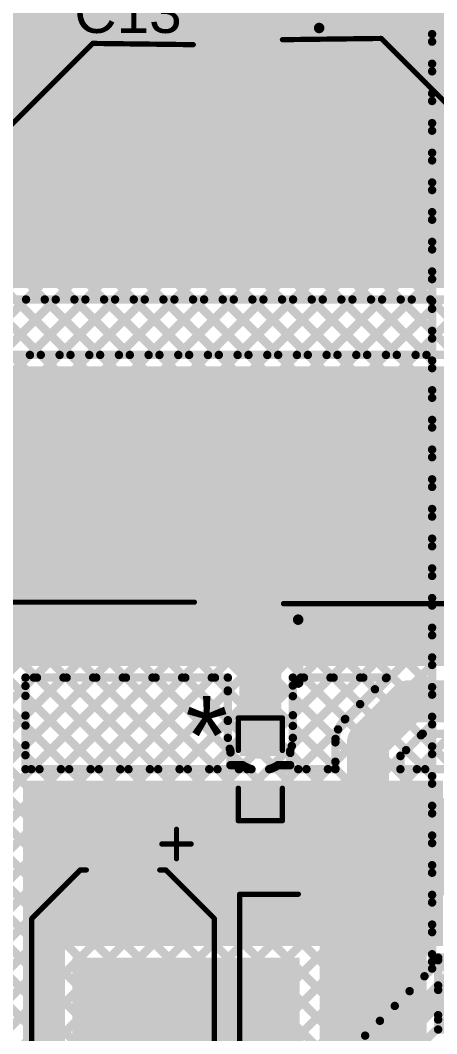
# Model space of a CAD drawing. Header units: millimetres. Extents: x 0 to 214, y 0 to 214.
# Drawn here: x 1.999 to 2.396, y 0.693 to 1.659 of the extents above; entities that cross this region are included whole.
import ezdxf

# ---------------------------------------------------------------- set-up
doc = ezdxf.new("R2010")
doc.units = ezdxf.units.MM
doc.header["$MEASUREMENT"] = 0
for name, color, linetype in [('BottomLayer', 5, 'Continuous'), ('TopLayer', 1, 'Continuous'), ('TopOverlay', 2, 'Continuous'), ('TopPaste', 8, 'Continuous'), ('TopSolder', 216, 'Continuous')]:
    doc.layers.add(name, color=color, linetype=linetype)
doc.styles.add('Arial', font='', dxfattribs={"height": 0.2})
doc.styles.get('Arial').set_extended_font_data('Arial')

# ---------------------------------------------------------------- blocks, each defined once
blk = doc.blocks.new('SOT_223_121')
at = {"layer": 'TopLayer'}
for points in [[(-0.06398, 0.1565), (0.06398, 0.1565), (0.06398, 0.07185), (-0.06398, 0.07185)], [(-0.10925, -0.07185), (-0.07185, -0.07185), (-0.07185, -0.1565), (-0.10925, -0.1565)], [(-0.0187, -0.07185), (0.0187, -0.07185), (0.0187, -0.1565), (-0.0187, -0.1565)], [(0.07185, -0.07185), (0.10925, -0.07185), (0.10925, -0.1565), (0.07185, -0.1565)]]:
    blk.add_hatch(color=1, dxfattribs=at).paths.add_polyline_path(points)
at = {"layer": 'TopPaste'}
for points in [[(-0.06398, 0.1565), (0.06398, 0.1565), (0.06398, 0.07185), (-0.06398, 0.07185)], [(-0.10925, -0.07185), (-0.07185, -0.07185), (-0.07185, -0.1565), (-0.10925, -0.1565)], [(-0.0187, -0.07185), (0.0187, -0.07185), (0.0187, -0.1565), (-0.0187, -0.1565)], [(0.07185, -0.07185), (0.10925, -0.07185), (0.10925, -0.1565), (0.07185, -0.1565)]]:
    blk.add_hatch(color=8, dxfattribs=at).paths.add_polyline_path(points)
at = {"layer": 'TopSolder'}
for points in [[(-0.06798, 0.1605), (0.06798, 0.1605), (0.06798, 0.06785), (-0.06798, 0.06785)], [(-0.11325, -0.06785), (-0.06785, -0.06785), (-0.06785, -0.1605), (-0.11325, -0.1605)], [(-0.0227, -0.06785), (0.0227, -0.06785), (0.0227, -0.1605), (-0.0227, -0.1605)], [(0.06785, -0.06785), (0.11325, -0.06785), (0.11325, -0.1605), (0.06785, -0.1605)]]:
    blk.add_hatch(color=216, dxfattribs=at).paths.add_polyline_path(points)
at = {"layer": 'TopOverlay', "const_width": 0.005}
for points in [[(-0.129, -0.075), (-0.129, 0.069)], [(-0.129, 0.069), (-0.073, 0.069)], [(0.073, 0.069), (0.13, 0.069)], [(0.13, -0.075), (0.13, 0.069)], [(-0.129, -0.075), (-0.119, -0.075)], [(-0.066, -0.075), (-0.029, -0.075)], [(0.024, -0.076), (0.062, -0.076)], [(0.115, -0.075), (0.13, -0.075)]]:
    blk.add_lwpolyline(points, dxfattribs=at)
at = {"layer": 'TopOverlay'}
for points, const_width in [([(-0.13025, 0.069, 1), (-0.12775, 0.069, 1)], 0.0025), ([(-0.13025, 0.069, 1), (-0.12775, 0.069, 1)], 0.0025), ([(-0.07425, 0.069, 1), (-0.07175, 0.069, 1)], 0.0025), ([(0.07175, 0.069, 1), (0.07425, 0.069, 1)], 0.0025), ([(0.12875, 0.069, 1), (0.13125, 0.069, 1)], 0.0025), ([(0.12875, 0.069, 1), (0.13125, 0.069, 1)], 0.0025), ([(-0.13025, -0.075, 1), (-0.12775, -0.075, 1)], 0.0025), ([(-0.13025, -0.075, 1), (-0.12775, -0.075, 1)], 0.0025), ([(-0.12025, -0.075, 1), (-0.11775, -0.075, 1)], 0.0025), ([(-0.06725, -0.075, 1), (-0.06475, -0.075, 1)], 0.0025), ([(-0.03025, -0.075, 1), (-0.02775, -0.075, 1)], 0.0025), ([(0.02275, -0.076, 1), (0.02525, -0.076, 1)], 0.0025), ([(0.06075, -0.076, 1), (0.06325, -0.076, 1)], 0.0025), ([(0.11375, -0.075, 1), (0.11625, -0.075, 1)], 0.0025), ([(0.12875, -0.075, 1), (0.13125, -0.075, 1)], 0.0025), ([(0.12875, -0.075, 1), (0.13125, -0.075, 1)], 0.0025), ([(-0.1221, -0.111, 1), (-0.1419, -0.111, 1)], 0.01575), ([(-0.14584, -0.111, 1), (-0.13796, -0.111, 1)], 0.00787), ([(-0.12604, -0.111, 1), (-0.11816, -0.111, 1)], 0.00787)]:
    blk.add_lwpolyline(points, format="xyb", close=True, dxfattribs=dict(at, const_width=const_width))
blk = doc.blocks.new('C__0603_131')
at = {"layer": 'TopLayer'}
for points in [[(-0.015, 0.0175), (-0.015, -0.0175), (-0.045, -0.0175), (-0.045, 0.0175)], [(0.045, 0.0175), (0.045, -0.0175), (0.015, -0.0175), (0.015, 0.0175)]]:
    blk.add_hatch(color=1, dxfattribs=at).paths.add_polyline_path(points)
at = {"layer": 'TopPaste'}
for points in [[(-0.015, 0.0175), (-0.015, -0.0175), (-0.045, -0.0175), (-0.045, 0.0175)], [(0.045, 0.0175), (0.045, -0.0175), (0.015, -0.0175), (0.015, 0.0175)]]:
    blk.add_hatch(color=8, dxfattribs=at).paths.add_polyline_path(points)
at = {"layer": 'TopSolder'}
for points in [[(-0.01264, 0.01986), (-0.01264, -0.01986), (-0.04736, -0.01986), (-0.04736, 0.01986)], [(0.04736, 0.01986), (0.04736, -0.01986), (0.01264, -0.01986), (0.01264, 0.01986)]]:
    blk.add_hatch(color=216, dxfattribs=at).paths.add_polyline_path(points)
at = {"layer": 'TopOverlay', "const_width": 0.005}
for points in [[(-0.049, 0.021), (-0.018, 0.021)], [(-0.049, 0.021), (-0.049, -0.021)], [(0.018, 0.021), (0.049, 0.021)], [(0.049, 0.021), (0.049, -0.021)], [(-0.049, -0.021), (-0.018, -0.021)], [(0.018, -0.021), (0.049, -0.021)]]:
    blk.add_lwpolyline(points, dxfattribs=at)
at = {"layer": 'TopOverlay', "const_width": 0.0025}
for points in [[(-0.05025, 0.021, 1), (-0.04775, 0.021, 1)], [(-0.05025, 0.021, 1), (-0.04775, 0.021, 1)], [(-0.01925, 0.021, 1), (-0.01675, 0.021, 1)], [(0.01675, 0.021, 1), (0.01925, 0.021, 1)], [(0.04775, 0.021, 1), (0.05025, 0.021, 1)], [(0.04775, 0.021, 1), (0.05025, 0.021, 1)], [(-0.05025, -0.021, 1), (-0.04775, -0.021, 1)], [(-0.05025, -0.021, 1), (-0.04775, -0.021, 1)], [(-0.01925, -0.021, 1), (-0.01675, -0.021, 1)], [(0.01675, -0.021, 1), (0.01925, -0.021, 1)], [(0.04775, -0.021, 1), (0.05025, -0.021, 1)], [(0.04775, -0.021, 1), (0.05025, -0.021, 1)]]:
    blk.add_lwpolyline(points, format="xyb", close=True, dxfattribs=at)
blk = doc.blocks.new('RVT1E100M0405__132')
at = {"layer": 'TopLayer'}
for points in [[(-0.12205, 0.0315), (-0.01969, 0.0315), (-0.01969, -0.0315), (-0.12205, -0.0315)], [(0.01969, 0.0315), (0.12205, 0.0315), (0.12205, -0.0315), (0.01969, -0.0315)]]:
    blk.add_hatch(color=1, dxfattribs=at).paths.add_polyline_path(points)
at = {"layer": 'TopPaste'}
for points in [[(-0.12205, 0.0315), (-0.01969, 0.0315), (-0.01969, -0.0315), (-0.12205, -0.0315)], [(0.01969, 0.0315), (0.12205, 0.0315), (0.12205, -0.0315), (0.01969, -0.0315)]]:
    blk.add_hatch(color=8, dxfattribs=at).paths.add_polyline_path(points)
at = {"layer": 'TopSolder'}
for points in [[(-0.12605, 0.0355), (-0.01569, 0.0355), (-0.01569, -0.0355), (-0.12605, -0.0355)], [(0.01569, 0.0355), (0.12605, 0.0355), (0.12605, -0.0355), (0.01569, -0.0355)]]:
    blk.add_hatch(color=216, dxfattribs=at).paths.add_polyline_path(points)
at = {"layer": 'TopOverlay', "const_width": 0.005}
for points in [[(-0.08325, 0.04075), (-0.037, 0.087)], [(0.085, 0.087), (-0.037, 0.087)], [(0.085, 0.039), (0.085, 0.087)], [(-0.108, 0.037), (-0.108, 0.065)], [(-0.094, 0.051), (-0.122, 0.051)], [(-0.08325, 0.035), (-0.08325, 0.04075)], [(-0.08325, -0.04075), (-0.08325, -0.035)], [(-0.037, -0.087), (-0.08325, -0.04075)], [(0.085, -0.087), (0.085, -0.039)], [(0.085, -0.087), (-0.037, -0.087)]]:
    blk.add_lwpolyline(points, dxfattribs=at)
at = {"layer": 'TopOverlay', "const_width": 0.0025}
for points in [[(-0.03825, 0.087, 1), (-0.03575, 0.087, 1)], [(-0.03825, 0.087, 1), (-0.03575, 0.087, 1)], [(0.08375, 0.087, 1), (0.08625, 0.087, 1)], [(0.08375, 0.087, 1), (0.08625, 0.087, 1)], [(-0.10925, 0.065, 1), (-0.10675, 0.065, 1)], [(-0.12325, 0.051, 1), (-0.12075, 0.051, 1)], [(-0.09525, 0.051, 1), (-0.09275, 0.051, 1)], [(-0.10925, 0.037, 1), (-0.10675, 0.037, 1)], [(-0.0845, 0.04075, 1), (-0.082, 0.04075, 1)], [(-0.0845, 0.04075, 1), (-0.082, 0.04075, 1)], [(0.08375, 0.039, 1), (0.08625, 0.039, 1)], [(-0.0845, 0.035, 1), (-0.082, 0.035, 1)], [(-0.0845, -0.035, 1), (-0.082, -0.035, 1)], [(-0.0845, -0.04075, 1), (-0.082, -0.04075, 1)], [(-0.0845, -0.04075, 1), (-0.082, -0.04075, 1)], [(0.08375, -0.039, 1), (0.08625, -0.039, 1)], [(-0.03825, -0.087, 1), (-0.03575, -0.087, 1)], [(-0.03825, -0.087, 1), (-0.03575, -0.087, 1)], [(0.08375, -0.087, 1), (0.08625, -0.087, 1)], [(0.08375, -0.087, 1), (0.08625, -0.087, 1)]]:
    blk.add_lwpolyline(points, format="xyb", close=True, dxfattribs=at)
blk = doc.blocks.new('VT1H471MI135000CE0_296')
at = {"layer": 'TopLayer'}
for points in [[(-0.32461, 0.03445), (-0.08051, 0.03445), (-0.08051, -0.03445), (-0.32461, -0.03445)], [(0.08051, 0.03445), (0.32461, 0.03445), (0.32461, -0.03445), (0.08051, -0.03445)]]:
    blk.add_hatch(color=1, dxfattribs=at).paths.add_polyline_path(points)
at = {"layer": 'TopPaste'}
for points in [[(-0.32461, 0.03445), (-0.08051, 0.03445), (-0.08051, -0.03445), (-0.32461, -0.03445)], [(0.08051, 0.03445), (0.32461, 0.03445), (0.32461, -0.03445), (0.08051, -0.03445)]]:
    blk.add_hatch(color=8, dxfattribs=at).paths.add_polyline_path(points)
at = {"layer": 'TopSolder'}
for points in [[(-0.32861, 0.03845), (-0.07651, 0.03845), (-0.07651, -0.03845), (-0.32861, -0.03845)], [(0.07651, 0.03845), (0.32861, 0.03845), (0.32861, -0.03845), (0.07651, -0.03845)]]:
    blk.add_hatch(color=216, dxfattribs=at).paths.add_polyline_path(points)
at = {"layer": 'TopOverlay'}
for points, const_width in [([(-0.26961, 0.13617), (-0.13578, 0.27)], 0.005), ([(0.269, 0.27), (-0.13578, 0.27)], 0.005), ([(0.269, 0.043), (0.269, 0.27)], 0.005), ([(-0.26842, 0.042), (-0.26961, 0.13617)], 0.005), ([(-0.30956, 0.048), (-0.30956, 0.108)], 0.01), ([(-0.27956, 0.077), (-0.33956, 0.077)], 0.01), ([(0.34422, 0.057), (0.28422, 0.057)], 0.01), ([(-0.26488, -0.1389), (-0.26367, -0.04299)], 0.005), ([(0.26758, -0.268), (0.26758, -0.042)], 0.005), ([(-0.13578, -0.268), (-0.26488, -0.1389)], 0.005), ([(0.26758, -0.268), (-0.13578, -0.268)], 0.005)]:
    blk.add_lwpolyline(points, dxfattribs=dict(at, const_width=const_width))
for points, const_width in [([(-0.13703, 0.27, 1), (-0.13453, 0.27, 1)], 0.0025), ([(-0.13703, 0.27, 1), (-0.13453, 0.27, 1)], 0.0025), ([(0.26775, 0.27, 1), (0.27025, 0.27, 1)], 0.0025), ([(0.26775, 0.27, 1), (0.27025, 0.27, 1)], 0.0025), ([(-0.27086, 0.13617, 1), (-0.26836, 0.13617, 1)], 0.0025), ([(-0.27086, 0.13617, 1), (-0.26836, 0.13617, 1)], 0.0025), ([(-0.31206, 0.108, 1), (-0.30706, 0.108, 1)], 0.005), ([(-0.34206, 0.077, 1), (-0.33706, 0.077, 1)], 0.005), ([(-0.28206, 0.077, 1), (-0.27706, 0.077, 1)], 0.005), ([(0.28172, 0.057, 1), (0.28672, 0.057, 1)], 0.005), ([(0.34172, 0.057, 1), (0.34672, 0.057, 1)], 0.005), ([(-0.31206, 0.048, 1), (-0.30706, 0.048, 1)], 0.005), ([(-0.26967, 0.042, 1), (-0.26717, 0.042, 1)], 0.0025), ([(0.26775, 0.043, 1), (0.27025, 0.043, 1)], 0.0025), ([(-0.26492, -0.04299, 1), (-0.26242, -0.04299, 1)], 0.0025), ([(0.26633, -0.042, 1), (0.26883, -0.042, 1)], 0.0025), ([(-0.26613, -0.1389, 1), (-0.26363, -0.1389, 1)], 0.0025), ([(-0.26613, -0.1389, 1), (-0.26363, -0.1389, 1)], 0.0025), ([(-0.13703, -0.268, 1), (-0.13453, -0.268, 1)], 0.0025), ([(-0.13703, -0.268, 1), (-0.13453, -0.268, 1)], 0.0025), ([(0.26633, -0.268, 1), (0.26883, -0.268, 1)], 0.0025), ([(0.26633, -0.268, 1), (0.26883, -0.268, 1)], 0.0025)]:
    blk.add_lwpolyline(points, format="xyb", close=True, dxfattribs=dict(at, const_width=const_width))

msp = doc.modelspace()

# ---------------------------------------------------------------- hatches: boundary and pattern name
at = {"layer": 'TopLayer'}
for points in [[(2.408, 1.69626), (1.373, 1.69626), (1.373, 1.404), (2.408, 1.404)], [(1.37314, 1.0437), (3.602, 1.0437), (3.602, 1.32917), (1.37314, 1.32917)], [(2.00113, 0.77697), (2.40172, 0.77697), (2.40172, 0.93445), (2.00113, 0.93445)], [(2.284, 0.5998), (2.386, 0.5998), (2.386, 0.815), (2.284, 0.815)], [(2.04838, 0.117), (2.26491, 0.117), (2.26491, 0.76589), (2.04838, 0.76589)]]:
    msp.add_hatch(color=1, dxfattribs=at).paths.add_polyline_path(points)

# ---------------------------------------------------------------- linework, layer by layer
at = {"layer": 'BottomLayer'}
for points, const_width in [([(1.6515, 1.81999), (2.39125, 1.08024)], 0.008), ([(1.6515, 1.79171), (2.39125, 1.05196)], 0.008), ([(2.39125, 0.7554), (2.39125, 1.79072)], 0.008), ([(1.6515, 1.76342), (2.39125, 1.02367)], 0.008), ([(1.357, 0.7176), (2.39125, 1.75185)], 0.008), ([(1.6515, 1.73514), (2.39125, 0.99539)], 0.008), ([(1.357, 0.68932), (2.39125, 1.72357)], 0.008), ([(1.34928, 0.99272), (2.06609, 1.70954)], 0.008), ([(1.357, 0.91559), (2.15095, 1.70954)], 0.008), ([(1.357, 0.85903), (2.20751, 1.70954)], 0.008), ([(1.357, 0.83074), (2.2358, 1.70954)], 0.008), ([(1.357, 0.88731), (2.17923, 1.70954)], 0.008), ([(1.357, 0.77417), (2.29237, 1.70954)], 0.008), ([(1.357, 0.80246), (2.26408, 1.70954)], 0.008), ([(1.36078, 0.97594), (2.09438, 1.70954)], 0.008), ([(1.36161, 0.94849), (2.12266, 1.70954)], 0.008), ([(1.6515, 1.70686), (2.39125, 0.9671)], 0.008), ([(1.82148, 1.70658), (2.39125, 1.13681)], 0.008), ([(1.84681, 1.70954), (2.39125, 1.1651)], 0.008), ([(1.87509, 1.70954), (2.39125, 1.19338)], 0.008), ([(1.90338, 1.70954), (2.39125, 1.22166)], 0.008), ([(1.93166, 1.70954), (2.39125, 1.24995)], 0.008), ([(1.95994, 1.70954), (2.39125, 1.27823)], 0.008), ([(1.98823, 1.70954), (2.39125, 1.30652)], 0.008), ([(2.01651, 1.70954), (2.39125, 1.3348)], 0.008), ([(2.0448, 1.70954), (2.39125, 1.36309)], 0.008), ([(2.07308, 1.70954), (2.39125, 1.39137)], 0.008), ([(2.10137, 1.70954), (2.39125, 1.41965)], 0.008), ([(2.12965, 1.70954), (2.39125, 1.44794)], 0.008), ([(2.15793, 1.70954), (2.39125, 1.47622)], 0.008), ([(2.18622, 1.70954), (2.39125, 1.50451)], 0.008), ([(2.2145, 1.70954), (2.39125, 1.53279)], 0.008), ([(2.24279, 1.70954), (2.39125, 1.56108)], 0.008), ([(2.27107, 1.70954), (2.39125, 1.58936)], 0.008), ([(2.30344, 1.70545), (2.39125, 1.61764)], 0.008), ([(1.357, 0.74589), (2.31392, 1.70281)], 0.008), ([(1.79473, 1.70504), (2.39125, 1.10853)], 0.008), ([(2.33248, 1.7047), (2.39125, 1.64593)], 0.008), ([(1.357, 0.66104), (2.39125, 1.69529)], 0.008), ([(1.6515, 1.67857), (2.39125, 0.93882)], 0.008), ([(1.357, 0.63275), (2.39125, 1.667)], 0.008), ([(1.6515, 1.65029), (2.39125, 0.91054)], 0.008), ([(1.357, 0.60447), (2.39125, 1.63872)], 0.008), ([(1.6515, 1.622), (2.39125, 0.88225)], 0.008), ([(1.2945, 0.51368), (2.39125, 1.61043)], 0.008), ([(1.6515, 1.59372), (2.39125, 0.85397)], 0.008), ([(1.31825, 0.50915), (2.39125, 1.58215)], 0.008), ([(1.6515, 1.56543), (2.39125, 0.82568)], 0.008), ([(1.34539, 0.508), (2.39125, 1.55386)], 0.008), ([(1.6515, 1.53715), (2.39125, 0.7974)], 0.008), ([(1.37367, 0.508), (2.39125, 1.52558)], 0.008), ([(1.6515, 1.50887), (2.39125, 0.76911)], 0.008), ([(1.40196, 0.508), (2.39125, 1.4973)], 0.008), ([(1.6515, 1.48058), (2.38397, 0.74811)], 0.008), ([(1.43024, 0.508), (2.39125, 1.46901)], 0.008), ([(1.6515, 1.4523), (2.36983, 0.73397)], 0.008), ([(1.45852, 0.508), (2.39125, 1.44073)], 0.008), ([(1.6515, 1.42401), (2.35568, 0.71983)], 0.008), ([(1.48681, 0.508), (2.39125, 1.41244)], 0.008), ([(1.6515, 1.39573), (2.34154, 0.70569)], 0.008), ([(1.51509, 0.508), (2.39125, 1.38416)], 0.008), ([(1.6515, 1.36744), (2.3274, 0.69154)], 0.008), ([(1.54338, 0.508), (2.39125, 1.35587)], 0.008), ([(1.65049, 1.34017), (2.31326, 0.6774)], 0.008), ([(1.57166, 0.508), (2.39125, 1.32759)], 0.008), ([(1.6383, 1.32407), (2.29912, 0.66326)], 0.008), ([(1.62416, 1.30993), (2.28497, 0.64912)], 0.008), ([(1.59995, 0.508), (2.39125, 1.29931)], 0.008), ([(1.61002, 1.29579), (2.27083, 0.63498)], 0.008), ([(1.59588, 1.28164), (2.25669, 0.62083)], 0.008), ([(1.62823, 0.508), (2.39125, 1.27102)], 0.008), ([(1.58174, 1.2675), (2.24255, 0.60669)], 0.008), ([(1.56759, 1.25336), (2.22841, 0.59255)], 0.008), ([(1.65651, 0.508), (2.39125, 1.24274)], 0.008), ([(1.55345, 1.23922), (2.21426, 0.57841)], 0.008), ([(1.53931, 1.22508), (2.20012, 0.56427)], 0.008), ([(1.6848, 0.508), (2.39125, 1.21445)], 0.008), ([(1.52517, 1.21093), (2.18598, 0.55012)], 0.008), ([(1.51103, 1.19679), (2.17184, 0.53598)], 0.008), ([(1.71308, 0.508), (2.39125, 1.18617)], 0.008), ([(1.74137, 0.508), (2.39125, 1.15788)], 0.008), ([(1.81187, 0.55022), (2.39125, 1.1296)], 0.008), ([(1.83217, 0.54224), (2.39125, 1.10132)], 0.008), ([(1.84508, 0.52686), (2.39125, 1.07303)], 0.008), ([(1.84916, 0.50265), (2.39125, 1.04475)], 0.008), ([(1.70196, 0.32717), (2.39125, 1.01646)], 0.008), ([(1.80706, 0.40398), (2.39125, 0.98818)], 0.008), ([(1.83534, 0.40398), (2.39125, 0.95989)], 0.008), ([(1.86362, 0.40398), (2.39125, 0.93161)], 0.008), ([(1.89122, 0.4033), (2.39125, 0.90333)], 0.008), ([(1.91951, 0.4033), (2.39125, 0.87504)], 0.008), ([(1.94779, 0.4033), (2.39125, 0.84676)], 0.008), ([(1.97608, 0.4033), (2.39125, 0.81847)], 0.008), ([(2.00436, 0.4033), (2.39125, 0.79019)], 0.008), ([(2.03265, 0.4033), (2.39125, 0.7619)], 0.008), ([(2.03915, 0.4033), (2.39125, 0.7554)], 0.008), ([(2.04827, 0.3813), (2.41325, 0.74628)], 0.022), ([(2.06386, 0.36578), (2.42877, 0.73069)], 0.008)]:
    msp.add_lwpolyline(points, dxfattribs=dict(at, const_width=const_width))
at = {"layer": 'BottomLayer', "const_width": 0.004}
for points in [[(2.38925, 1.64593, 1), (2.39325, 1.64593, 1)], [(2.38925, 1.63872, 1), (2.39325, 1.63872, 1)], [(2.38925, 1.61764, 1), (2.39325, 1.61764, 1)], [(2.38925, 1.61043, 1), (2.39325, 1.61043, 1)], [(2.38925, 1.58936, 1), (2.39325, 1.58936, 1)], [(2.38925, 1.58215, 1), (2.39325, 1.58215, 1)], [(2.38925, 1.56108, 1), (2.39325, 1.56108, 1)], [(2.38925, 1.55386, 1), (2.39325, 1.55386, 1)], [(2.38925, 1.53279, 1), (2.39325, 1.53279, 1)], [(2.38925, 1.52558, 1), (2.39325, 1.52558, 1)], [(2.38925, 1.50451, 1), (2.39325, 1.50451, 1)], [(2.38925, 1.4973, 1), (2.39325, 1.4973, 1)], [(2.38925, 1.47622, 1), (2.39325, 1.47622, 1)], [(2.38925, 1.46901, 1), (2.39325, 1.46901, 1)], [(2.38925, 1.44794, 1), (2.39325, 1.44794, 1)], [(2.38925, 1.44073, 1), (2.39325, 1.44073, 1)], [(2.38925, 1.41965, 1), (2.39325, 1.41965, 1)], [(2.38925, 1.41244, 1), (2.39325, 1.41244, 1)], [(2.38925, 1.39137, 1), (2.39325, 1.39137, 1)], [(2.38925, 1.38416, 1), (2.39325, 1.38416, 1)], [(2.38925, 1.36309, 1), (2.39325, 1.36309, 1)], [(2.38925, 1.35587, 1), (2.39325, 1.35587, 1)], [(2.38925, 1.3348, 1), (2.39325, 1.3348, 1)], [(2.38925, 1.32759, 1), (2.39325, 1.32759, 1)], [(2.38925, 1.30652, 1), (2.39325, 1.30652, 1)], [(2.38925, 1.29931, 1), (2.39325, 1.29931, 1)], [(2.38925, 1.27823, 1), (2.39325, 1.27823, 1)], [(2.38925, 1.27102, 1), (2.39325, 1.27102, 1)], [(2.38925, 1.24995, 1), (2.39325, 1.24995, 1)], [(2.38925, 1.24274, 1), (2.39325, 1.24274, 1)], [(2.38925, 1.22166, 1), (2.39325, 1.22166, 1)], [(2.38925, 1.21445, 1), (2.39325, 1.21445, 1)], [(2.38925, 1.19338, 1), (2.39325, 1.19338, 1)], [(2.38925, 1.18617, 1), (2.39325, 1.18617, 1)], [(2.38925, 1.1651, 1), (2.39325, 1.1651, 1)], [(2.38925, 1.15788, 1), (2.39325, 1.15788, 1)], [(2.38925, 1.13681, 1), (2.39325, 1.13681, 1)], [(2.38925, 1.1296, 1), (2.39325, 1.1296, 1)], [(2.38925, 1.10853, 1), (2.39325, 1.10853, 1)], [(2.38925, 1.10132, 1), (2.39325, 1.10132, 1)], [(2.38925, 1.08024, 1), (2.39325, 1.08024, 1)], [(2.38925, 1.07303, 1), (2.39325, 1.07303, 1)], [(2.38925, 1.05196, 1), (2.39325, 1.05196, 1)], [(2.38925, 1.04475, 1), (2.39325, 1.04475, 1)], [(2.38925, 1.02367, 1), (2.39325, 1.02367, 1)], [(2.38925, 1.01646, 1), (2.39325, 1.01646, 1)], [(2.38925, 0.99539, 1), (2.39325, 0.99539, 1)], [(2.38925, 0.98818, 1), (2.39325, 0.98818, 1)], [(2.38925, 0.9671, 1), (2.39325, 0.9671, 1)], [(2.38925, 0.95989, 1), (2.39325, 0.95989, 1)], [(2.38925, 0.93882, 1), (2.39325, 0.93882, 1)], [(2.38925, 0.93161, 1), (2.39325, 0.93161, 1)], [(2.38925, 0.91054, 1), (2.39325, 0.91054, 1)], [(2.38925, 0.90333, 1), (2.39325, 0.90333, 1)], [(2.38925, 0.88225, 1), (2.39325, 0.88225, 1)], [(2.38925, 0.87504, 1), (2.39325, 0.87504, 1)], [(2.38925, 0.85397, 1), (2.39325, 0.85397, 1)], [(2.38925, 0.84676, 1), (2.39325, 0.84676, 1)], [(2.38925, 0.82568, 1), (2.39325, 0.82568, 1)], [(2.38925, 0.81847, 1), (2.39325, 0.81847, 1)], [(2.38925, 0.7974, 1), (2.39325, 0.7974, 1)], [(2.38925, 0.79019, 1), (2.39325, 0.79019, 1)], [(2.38925, 0.76911, 1), (2.39325, 0.76911, 1)], [(2.38925, 0.7619, 1), (2.39325, 0.7619, 1)], [(2.38925, 0.7554, 1), (2.39325, 0.7554, 1)], [(2.38925, 0.7554, 1), (2.39325, 0.7554, 1)], [(2.38197, 0.74811, 1), (2.38597, 0.74811, 1)], [(2.36783, 0.73397, 1), (2.37183, 0.73397, 1)], [(2.35368, 0.71983, 1), (2.35768, 0.71983, 1)], [(2.33954, 0.70569, 1), (2.34354, 0.70569, 1)], [(2.3254, 0.69154, 1), (2.3294, 0.69154, 1)]]:
    msp.add_lwpolyline(points, format="xyb", close=True, dxfattribs=at)
at = {"layer": 'TopLayer'}
for points, const_width in [([(2.24864, 1.61417), (2.24864, 1.85601)], 0.04), ([(2.37555, 1.34017), (2.569, 1.53362)], 0.008), ([(1.362, 1.393), (2.419, 1.393)], 0.008), ([(1.95128, 1.34017), (2.00411, 1.393)], 0.008), ([(1.96536, 1.393), (2.01818, 1.34017)], 0.008), ([(1.97957, 1.34017), (2.0324, 1.393)], 0.008), ([(1.99364, 1.393), (2.04647, 1.34017)], 0.008), ([(2.00785, 1.34017), (2.06068, 1.393)], 0.008), ([(2.02192, 1.393), (2.07475, 1.34017)], 0.008), ([(2.03614, 1.34017), (2.08897, 1.393)], 0.008), ([(2.05021, 1.393), (2.10304, 1.34017)], 0.008), ([(2.06442, 1.34017), (2.11725, 1.393)], 0.008), ([(2.07849, 1.393), (2.13132, 1.34017)], 0.008), ([(2.09271, 1.34017), (2.14553, 1.393)], 0.008), ([(2.10678, 1.393), (2.15961, 1.34017)], 0.008), ([(2.12099, 1.34017), (2.17382, 1.393)], 0.008), ([(2.13506, 1.393), (2.18789, 1.34017)], 0.008), ([(2.14927, 1.34017), (2.2021, 1.393)], 0.008), ([(2.16335, 1.393), (2.21617, 1.34017)], 0.008), ([(2.17756, 1.34017), (2.23039, 1.393)], 0.008), ([(2.19163, 1.393), (2.24446, 1.34017)], 0.008), ([(2.20584, 1.34017), (2.25867, 1.393)], 0.008), ([(2.21991, 1.393), (2.27274, 1.34017)], 0.008), ([(2.23413, 1.34017), (2.28696, 1.393)], 0.008), ([(2.2482, 1.393), (2.30103, 1.34017)], 0.008), ([(2.26241, 1.34017), (2.31524, 1.393)], 0.008), ([(2.27648, 1.393), (2.32931, 1.34017)], 0.008), ([(2.2907, 1.34017), (2.34352, 1.393)], 0.008), ([(2.30477, 1.393), (2.3576, 1.34017)], 0.008), ([(2.31898, 1.34017), (2.37181, 1.393)], 0.008), ([(2.33305, 1.393), (2.38588, 1.34017)], 0.008), ([(2.34726, 1.34017), (2.40009, 1.393)], 0.008), ([(2.36134, 1.393), (2.41416, 1.34017)], 0.008), ([(2.38962, 1.393), (2.44245, 1.34017)], 0.008), ([(1.36214, 1.34017), (3.609, 1.34017)], 0.008), ([(2.20656, 1.1696), (2.22751, 1.14865)], 0.04), ([(2.22751, 0.97528), (2.22751, 1.14865)], 0.04), ([(2.00359, 1.0327), (2.19651, 1.0327)], 0.008), ([(2.00359, 0.9965), (2.03979, 1.0327)], 0.008), ([(2.00359, 0.96821), (2.06808, 1.0327)], 0.008), ([(2.00359, 1.02478), (2.01151, 1.0327)], 0.008), ([(2.00359, 0.94545), (2.00359, 1.0327)], 0.008), ([(2.00911, 0.94545), (2.09636, 1.0327)], 0.008), ([(2.01453, 1.0327), (2.10178, 0.94545)], 0.008), ([(2.0374, 0.94545), (2.12465, 1.0327)], 0.008), ([(2.04281, 1.0327), (2.13006, 0.94545)], 0.008), ([(2.06568, 0.94545), (2.15293, 1.0327)], 0.008), ([(2.0711, 1.0327), (2.15835, 0.94545)], 0.008), ([(2.09396, 0.94545), (2.18121, 1.0327)], 0.008), ([(2.09938, 1.0327), (2.18663, 0.94545)], 0.008), ([(2.12767, 1.0327), (2.19901, 0.96136)], 0.008), ([(2.15595, 1.0327), (2.19651, 0.99214)], 0.008), ([(2.18423, 1.0327), (2.19651, 1.02042)], 0.008), ([(2.19651, 0.97528), (2.19651, 1.0327)], 0.008), ([(2.25755, 0.96761), (2.32264, 1.0327)], 0.008), ([(2.25851, 1.0327), (2.34788, 1.0327)], 0.008), ([(2.25851, 1.02514), (2.26607, 1.0327)], 0.008), ([(2.25851, 0.99686), (2.29435, 1.0327)], 0.008), ([(2.25851, 0.97528), (2.25851, 1.0327)], 0.008), ([(2.26909, 1.0327), (2.30848, 0.99331)], 0.008), ([(2.29737, 1.0327), (2.32262, 1.00745)], 0.008), ([(2.30813, 0.99296), (2.3473, 1.03213)], 0.008), ([(2.32566, 1.0327), (2.33676, 1.02159)], 0.008), ([(2.12225, 0.94545), (2.19651, 1.01971)], 0.008), ([(2.33003, 0.97102), (2.36924, 1.01024)], 0.04), ([(2.36924, 1.01024), (3.25605, 1.01024)], 0.04), ([(2.00359, 1.01535), (2.07349, 0.94545)], 0.008), ([(2.25851, 1.01499), (2.2992, 0.9743)], 0.008), ([(2.15053, 0.94545), (2.19651, 0.99143)], 0.008), ([(2.00359, 0.98707), (2.04521, 0.94545)], 0.008), ([(2.25851, 0.98671), (2.29903, 0.94619)], 0.008), ([(2.26367, 0.94545), (2.3016, 0.98338)], 0.008), ([(2.33003, 0.91445), (2.33003, 0.97102)], 0.04), ([(2.36103, 0.95795), (2.38231, 0.97924)], 0.008), ([(2.36103, 0.95818), (2.38208, 0.97924)], 0.008), ([(2.37681, 0.94545), (2.41059, 0.97924)], 0.008), ([(2.3806, 0.97775), (2.572, 0.78636)], 0.008), ([(2.38208, 0.97924), (3.25605, 0.97924)], 0.008), ([(2.17882, 0.94545), (2.19829, 0.96492)], 0.008), ([(2.19901, 0.94928), (2.19901, 0.96308)], 0.008), ([(2.25601, 0.94928), (2.25601, 0.96308)], 0.008), ([(2.29903, 0.94545), (2.29903, 0.97102)], 0.008), ([(2.36646, 0.96361), (2.38462, 0.94545)], 0.008), ([(2.00359, 0.95879), (2.01693, 0.94545)], 0.008), ([(2.25601, 0.96092), (2.27148, 0.94545)], 0.008), ([(2.29195, 0.94545), (2.29903, 0.95252)], 0.008), ([(2.36103, 0.94545), (2.36103, 0.95818)], 0.008), ([(2.00359, 0.94545), (2.21906, 0.94545)], 0.008), ([(2.19901, 0.94928), (2.21063, 0.94928)], 0.008), ([(2.2071, 0.94545), (2.21081, 0.94916)], 0.008), ([(2.21183, 0.94853), (2.21492, 0.94545)], 0.008), ([(2.23596, 0.94545), (2.29903, 0.94545)], 0.008), ([(2.24439, 0.94928), (2.25601, 0.94928)], 0.008), ([(2.36103, 0.94545), (2.41272, 0.94545)], 0.008), ([(2.27129, 0.85571), (2.33003, 0.91445)], 0.04), ([(2.397, 0.73937), (2.568, 0.91037)], 0.008), ([(2.33676, 0.87146), (2.33873, 0.87146)], 0.04), ([(2.397, 0.71108), (2.568, 0.88208)], 0.008), ([(2.02138, 0.79697), (2.08012, 0.85571)], 0.04), ([(2.02138, 0.32538), (2.02138, 0.79697)], 0.04), ([(2.397, 0.76597), (2.41272, 0.76597)], 0.008), ([(2.397, 0.69742), (2.397, 0.76597)], 0.008), ([(2.397, 0.76337), (2.46295, 0.69742)], 0.008), ([(2.397, 0.73508), (2.43466, 0.69742)], 0.008), ([(2.397, 0.7068), (2.40638, 0.69742)], 0.008), ([(2.397, 0.69742), (2.55839, 0.69742)], 0.008)]:
    msp.add_lwpolyline(points, dxfattribs=dict(at, const_width=const_width))
for points, const_width in [([(2.23864, 1.61417, 1), (2.25864, 1.61417, 1)], 0.02), ([(2.00211, 1.393, 1), (2.00611, 1.393, 1)], 0.004), ([(2.01992, 1.393, 1), (2.02392, 1.393, 1)], 0.004), ([(2.0304, 1.393, 1), (2.0344, 1.393, 1)], 0.004), ([(2.04821, 1.393, 1), (2.05221, 1.393, 1)], 0.004), ([(2.05868, 1.393, 1), (2.06268, 1.393, 1)], 0.004), ([(2.07649, 1.393, 1), (2.08049, 1.393, 1)], 0.004), ([(2.08697, 1.393, 1), (2.09097, 1.393, 1)], 0.004), ([(2.10478, 1.393, 1), (2.10878, 1.393, 1)], 0.004), ([(2.11525, 1.393, 1), (2.11925, 1.393, 1)], 0.004), ([(2.13306, 1.393, 1), (2.13706, 1.393, 1)], 0.004), ([(2.14353, 1.393, 1), (2.14753, 1.393, 1)], 0.004), ([(2.16135, 1.393, 1), (2.16535, 1.393, 1)], 0.004), ([(2.17182, 1.393, 1), (2.17582, 1.393, 1)], 0.004), ([(2.18963, 1.393, 1), (2.19363, 1.393, 1)], 0.004), ([(2.2001, 1.393, 1), (2.2041, 1.393, 1)], 0.004), ([(2.21791, 1.393, 1), (2.22191, 1.393, 1)], 0.004), ([(2.22839, 1.393, 1), (2.23239, 1.393, 1)], 0.004), ([(2.2462, 1.393, 1), (2.2502, 1.393, 1)], 0.004), ([(2.25667, 1.393, 1), (2.26067, 1.393, 1)], 0.004), ([(2.27448, 1.393, 1), (2.27848, 1.393, 1)], 0.004), ([(2.28496, 1.393, 1), (2.28896, 1.393, 1)], 0.004), ([(2.30277, 1.393, 1), (2.30677, 1.393, 1)], 0.004), ([(2.31324, 1.393, 1), (2.31724, 1.393, 1)], 0.004), ([(2.33105, 1.393, 1), (2.33505, 1.393, 1)], 0.004), ([(2.34152, 1.393, 1), (2.34552, 1.393, 1)], 0.004), ([(2.35934, 1.393, 1), (2.36334, 1.393, 1)], 0.004), ([(2.36981, 1.393, 1), (2.37381, 1.393, 1)], 0.004), ([(2.38762, 1.393, 1), (2.39162, 1.393, 1)], 0.004), ([(2.00585, 1.34017, 1), (2.00985, 1.34017, 1)], 0.004), ([(2.01618, 1.34017, 1), (2.02018, 1.34017, 1)], 0.004), ([(2.03414, 1.34017, 1), (2.03814, 1.34017, 1)], 0.004), ([(2.04447, 1.34017, 1), (2.04847, 1.34017, 1)], 0.004), ([(2.06242, 1.34017, 1), (2.06642, 1.34017, 1)], 0.004), ([(2.07275, 1.34017, 1), (2.07675, 1.34017, 1)], 0.004), ([(2.09071, 1.34017, 1), (2.09471, 1.34017, 1)], 0.004), ([(2.10104, 1.34017, 1), (2.10504, 1.34017, 1)], 0.004), ([(2.11899, 1.34017, 1), (2.12299, 1.34017, 1)], 0.004), ([(2.12932, 1.34017, 1), (2.13332, 1.34017, 1)], 0.004), ([(2.14727, 1.34017, 1), (2.15127, 1.34017, 1)], 0.004), ([(2.15761, 1.34017, 1), (2.16161, 1.34017, 1)], 0.004), ([(2.17556, 1.34017, 1), (2.17956, 1.34017, 1)], 0.004), ([(2.18589, 1.34017, 1), (2.18989, 1.34017, 1)], 0.004), ([(2.20384, 1.34017, 1), (2.20784, 1.34017, 1)], 0.004), ([(2.21417, 1.34017, 1), (2.21817, 1.34017, 1)], 0.004), ([(2.23213, 1.34017, 1), (2.23613, 1.34017, 1)], 0.004), ([(2.24246, 1.34017, 1), (2.24646, 1.34017, 1)], 0.004), ([(2.26041, 1.34017, 1), (2.26441, 1.34017, 1)], 0.004), ([(2.27074, 1.34017, 1), (2.27474, 1.34017, 1)], 0.004), ([(2.2887, 1.34017, 1), (2.2927, 1.34017, 1)], 0.004), ([(2.29903, 1.34017, 1), (2.30303, 1.34017, 1)], 0.004), ([(2.31698, 1.34017, 1), (2.32098, 1.34017, 1)], 0.004), ([(2.32731, 1.34017, 1), (2.33131, 1.34017, 1)], 0.004), ([(2.34526, 1.34017, 1), (2.34926, 1.34017, 1)], 0.004), ([(2.3556, 1.34017, 1), (2.3596, 1.34017, 1)], 0.004), ([(2.37355, 1.34017, 1), (2.37755, 1.34017, 1)], 0.004), ([(2.38388, 1.34017, 1), (2.38788, 1.34017, 1)], 0.004), ([(2.19656, 1.1696, 1), (2.21656, 1.1696, 1)], 0.02), ([(2.21751, 1.14865, 1), (2.23751, 1.14865, 1)], 0.02), ([(2.21751, 1.14865, 1), (2.23751, 1.14865, 1)], 0.02), ([(2.00159, 1.0327, 1), (2.00559, 1.0327, 1)], 0.004), ([(2.00159, 1.0327, 1), (2.00559, 1.0327, 1)], 0.004), ([(2.00951, 1.0327, 1), (2.01351, 1.0327, 1)], 0.004), ([(2.01253, 1.0327, 1), (2.01653, 1.0327, 1)], 0.004), ([(2.03779, 1.0327, 1), (2.04179, 1.0327, 1)], 0.004), ([(2.04081, 1.0327, 1), (2.04481, 1.0327, 1)], 0.004), ([(2.06608, 1.0327, 1), (2.07008, 1.0327, 1)], 0.004), ([(2.0691, 1.0327, 1), (2.0731, 1.0327, 1)], 0.004), ([(2.09436, 1.0327, 1), (2.09836, 1.0327, 1)], 0.004), ([(2.09738, 1.0327, 1), (2.10138, 1.0327, 1)], 0.004), ([(2.12265, 1.0327, 1), (2.12665, 1.0327, 1)], 0.004), ([(2.12567, 1.0327, 1), (2.12967, 1.0327, 1)], 0.004), ([(2.15093, 1.0327, 1), (2.15493, 1.0327, 1)], 0.004), ([(2.15395, 1.0327, 1), (2.15795, 1.0327, 1)], 0.004), ([(2.17921, 1.0327, 1), (2.18321, 1.0327, 1)], 0.004), ([(2.18223, 1.0327, 1), (2.18623, 1.0327, 1)], 0.004), ([(2.19451, 1.0327, 1), (2.19851, 1.0327, 1)], 0.004), ([(2.19451, 1.0327, 1), (2.19851, 1.0327, 1)], 0.004), ([(2.25651, 1.0327, 1), (2.26051, 1.0327, 1)], 0.004), ([(2.25651, 1.0327, 1), (2.26051, 1.0327, 1)], 0.004), ([(2.26407, 1.0327, 1), (2.26807, 1.0327, 1)], 0.004), ([(2.26709, 1.0327, 1), (2.27109, 1.0327, 1)], 0.004), ([(2.29235, 1.0327, 1), (2.29635, 1.0327, 1)], 0.004), ([(2.29537, 1.0327, 1), (2.29937, 1.0327, 1)], 0.004), ([(2.32064, 1.0327, 1), (2.32464, 1.0327, 1)], 0.004), ([(2.32366, 1.0327, 1), (2.32766, 1.0327, 1)], 0.004), ([(2.3453, 1.03213, 1), (2.3493, 1.03213, 1)], 0.004), ([(2.34588, 1.0327, 1), (2.34988, 1.0327, 1)], 0.004), ([(2.00159, 1.02478, 1), (2.00559, 1.02478, 1)], 0.004), ([(2.19451, 1.02042, 1), (2.19851, 1.02042, 1)], 0.004), ([(2.19451, 1.01971, 1), (2.19851, 1.01971, 1)], 0.004), ([(2.25651, 1.02514, 1), (2.26051, 1.02514, 1)], 0.004), ([(2.33476, 1.02159, 1), (2.33876, 1.02159, 1)], 0.004), ([(2.35924, 1.01024, 1), (2.37924, 1.01024, 1)], 0.02), ([(2.35924, 1.01024, 1), (2.37924, 1.01024, 1)], 0.02), ([(2.00159, 1.01535, 1), (2.00559, 1.01535, 1)], 0.004), ([(2.25651, 1.01499, 1), (2.26051, 1.01499, 1)], 0.004), ([(2.32062, 1.00745, 1), (2.32462, 1.00745, 1)], 0.004), ([(2.00159, 0.9965, 1), (2.00559, 0.9965, 1)], 0.004), ([(2.19451, 0.99214, 1), (2.19851, 0.99214, 1)], 0.004), ([(2.19451, 0.99143, 1), (2.19851, 0.99143, 1)], 0.004), ([(2.21751, 0.97528, 1), (2.23751, 0.97528, 1)], 0.02), ([(2.25651, 0.99686, 1), (2.26051, 0.99686, 1)], 0.004), ([(2.30611, 0.99294, 1), (2.31011, 0.99294, 1)], 0.004), ([(2.30613, 0.99296, 1), (2.31013, 0.99296, 1)], 0.004), ([(2.30613, 0.99296, 1), (2.31013, 0.99296, 1)], 0.004), ([(2.30648, 0.99331, 1), (2.31048, 0.99331, 1)], 0.004), ([(2.00159, 0.98707, 1), (2.00559, 0.98707, 1)], 0.004), ([(2.25651, 0.98671, 1), (2.26051, 0.98671, 1)], 0.004), ([(2.2996, 0.98338, 1), (2.3036, 0.98338, 1)], 0.004), ([(2.32003, 0.97102, 1), (2.34003, 0.97102, 1)], 0.02), ([(2.32003, 0.97102, 1), (2.34003, 0.97102, 1)], 0.02), ([(2.19451, 0.97528, 1), (2.19851, 0.97528, 1)], 0.004), ([(2.19451, 0.97528, 1), (2.19851, 0.97528, 1)], 0.004), ([(2.25651, 0.97528, 1), (2.26051, 0.97528, 1)], 0.004), ([(2.25651, 0.97528, 1), (2.26051, 0.97528, 1)], 0.004), ([(2.2972, 0.9743, 1), (2.3012, 0.9743, 1)], 0.004), ([(2.3786, 0.97775, 1), (2.3826, 0.97775, 1)], 0.004), ([(2.38008, 0.97924, 1), (2.38408, 0.97924, 1)], 0.004), ([(2.38008, 0.97924, 1), (2.38408, 0.97924, 1)], 0.004), ([(2.38031, 0.97924, 1), (2.38431, 0.97924, 1)], 0.004), ([(2.00159, 0.96821, 1), (2.00559, 0.96821, 1)], 0.004), ([(2.19629, 0.96492, 1), (2.20029, 0.96492, 1)], 0.004), ([(2.19701, 0.96308, 1), (2.20101, 0.96308, 1)], 0.004), ([(2.19701, 0.96308, 1), (2.20101, 0.96308, 1)], 0.004), ([(2.25401, 0.96308, 1), (2.25801, 0.96308, 1)], 0.004), ([(2.25401, 0.96308, 1), (2.25801, 0.96308, 1)], 0.004), ([(2.25555, 0.96761, 1), (2.25955, 0.96761, 1)], 0.004), ([(2.29703, 0.97102, 1), (2.30103, 0.97102, 1)], 0.004), ([(2.29703, 0.97102, 1), (2.30103, 0.97102, 1)], 0.004), ([(2.29703, 0.97102, 1), (2.30103, 0.97102, 1)], 0.004), ([(2.36446, 0.96361, 1), (2.36846, 0.96361, 1)], 0.004), ([(2.00159, 0.95879, 1), (2.00559, 0.95879, 1)], 0.004), ([(2.19701, 0.96136, 1), (2.20101, 0.96136, 1)], 0.004), ([(2.25401, 0.96092, 1), (2.25801, 0.96092, 1)], 0.004), ([(2.29703, 0.95252, 1), (2.30103, 0.95252, 1)], 0.004), ([(2.35903, 0.95818, 1), (2.36303, 0.95818, 1)], 0.004), ([(2.35903, 0.95818, 1), (2.36303, 0.95818, 1)], 0.004), ([(2.35903, 0.95795, 1), (2.36303, 0.95795, 1)], 0.004), ([(2.00159, 0.94545, 1), (2.00559, 0.94545, 1)], 0.004), ([(2.00159, 0.94545, 1), (2.00559, 0.94545, 1)], 0.004), ([(2.00711, 0.94545, 1), (2.01111, 0.94545, 1)], 0.004), ([(2.01493, 0.94545, 1), (2.01893, 0.94545, 1)], 0.004), ([(2.03539, 0.94545, 1), (2.03939, 0.94545, 1)], 0.004), ([(2.04321, 0.94545, 1), (2.04721, 0.94545, 1)], 0.004), ([(2.06368, 0.94545, 1), (2.06768, 0.94545, 1)], 0.004), ([(2.07149, 0.94545, 1), (2.07549, 0.94545, 1)], 0.004), ([(2.09196, 0.94545, 1), (2.09596, 0.94545, 1)], 0.004), ([(2.09978, 0.94545, 1), (2.10378, 0.94545, 1)], 0.004), ([(2.12025, 0.94545, 1), (2.12425, 0.94545, 1)], 0.004), ([(2.12806, 0.94545, 1), (2.13206, 0.94545, 1)], 0.004), ([(2.14853, 0.94545, 1), (2.15253, 0.94545, 1)], 0.004), ([(2.15635, 0.94545, 1), (2.16035, 0.94545, 1)], 0.004), ([(2.17682, 0.94545, 1), (2.18082, 0.94545, 1)], 0.004), ([(2.18463, 0.94545, 1), (2.18863, 0.94545, 1)], 0.004), ([(2.19701, 0.94928, 1), (2.20101, 0.94928, 1)], 0.004), ([(2.19701, 0.94928, 1), (2.20101, 0.94928, 1)], 0.004), ([(2.2051, 0.94545, 1), (2.2091, 0.94545, 1)], 0.004), ([(2.20863, 0.94928, 1), (2.21263, 0.94928, 1)], 0.004), ([(2.20863, 0.94928, 1), (2.21263, 0.94928, 1)], 0.004), ([(2.20881, 0.94916, 1), (2.21281, 0.94916, 1)], 0.004), ([(2.20983, 0.94853, 1), (2.21383, 0.94853, 1)], 0.004), ([(2.21292, 0.94545, 1), (2.21692, 0.94545, 1)], 0.004), ([(2.21706, 0.94545, 1), (2.22106, 0.94545, 1)], 0.004), ([(2.21706, 0.94545, 1), (2.22106, 0.94545, 1)], 0.004), ([(2.23396, 0.94545, 1), (2.23796, 0.94545, 1)], 0.004), ([(2.23396, 0.94545, 1), (2.23796, 0.94545, 1)], 0.004), ([(2.24239, 0.94928, 1), (2.24639, 0.94928, 1)], 0.004), ([(2.24239, 0.94928, 1), (2.24639, 0.94928, 1)], 0.004), ([(2.25401, 0.94928, 1), (2.25801, 0.94928, 1)], 0.004), ([(2.25401, 0.94928, 1), (2.25801, 0.94928, 1)], 0.004), ([(2.26167, 0.94545, 1), (2.26567, 0.94545, 1)], 0.004), ([(2.26948, 0.94545, 1), (2.27348, 0.94545, 1)], 0.004), ([(2.28995, 0.94545, 1), (2.29395, 0.94545, 1)], 0.004), ([(2.29703, 0.94619, 1), (2.30103, 0.94619, 1)], 0.004), ([(2.29703, 0.94545, 1), (2.30103, 0.94545, 1)], 0.004), ([(2.29703, 0.94545, 1), (2.30103, 0.94545, 1)], 0.004), ([(2.35903, 0.94545, 1), (2.36303, 0.94545, 1)], 0.004), ([(2.35903, 0.94545, 1), (2.36303, 0.94545, 1)], 0.004), ([(2.37481, 0.94545, 1), (2.37881, 0.94545, 1)], 0.004), ([(2.38262, 0.94545, 1), (2.38662, 0.94545, 1)], 0.004), ([(2.32003, 0.91445, 1), (2.34003, 0.91445, 1)], 0.02), ([(2.32003, 0.91445, 1), (2.34003, 0.91445, 1)], 0.02), ([(2.32676, 0.87146, 1), (2.34676, 0.87146, 1)], 0.02), ([(2.32873, 0.87146, 1), (2.34873, 0.87146, 1)], 0.02), ([(2.07012, 0.85571, 1), (2.09012, 0.85571, 1)], 0.02), ([(2.26129, 0.85571, 1), (2.28129, 0.85571, 1)], 0.02), ([(2.01138, 0.79697, 1), (2.03138, 0.79697, 1)], 0.02), ([(2.01138, 0.79697, 1), (2.03138, 0.79697, 1)], 0.02), ([(2.395, 0.76597, 1), (2.399, 0.76597, 1)], 0.004), ([(2.395, 0.76597, 1), (2.399, 0.76597, 1)], 0.004), ([(2.395, 0.76337, 1), (2.399, 0.76337, 1)], 0.004), ([(2.395, 0.73937, 1), (2.399, 0.73937, 1)], 0.004), ([(2.395, 0.73508, 1), (2.399, 0.73508, 1)], 0.004), ([(2.395, 0.71108, 1), (2.399, 0.71108, 1)], 0.004), ([(2.395, 0.7068, 1), (2.399, 0.7068, 1)], 0.004), ([(2.395, 0.69742, 1), (2.399, 0.69742, 1)], 0.004), ([(2.395, 0.69742, 1), (2.399, 0.69742, 1)], 0.004)]:
    msp.add_lwpolyline(points, format="xyb", close=True, dxfattribs=dict(at, const_width=const_width))
at = {"layer": 'TopLayer', "const_width": 0.008}
for points in [[(2.29903, 0.97102, -0.199163), (2.30813, 0.99296)], [(2.29903, 0.97102, -0.198912), (2.30811, 0.99294)], [(2.19901, 0.96308, -0.101435), (2.19651, 0.97528)], [(2.25851, 0.97528, -0.101435), (2.25601, 0.96308)], [(2.21906, 0.94545, -0.075111), (2.21063, 0.94928)], [(2.24439, 0.94928, -0.075111), (2.23596, 0.94545)]]:
    msp.add_lwpolyline(points, format="xyb", dxfattribs=at)

# ---------------------------------------------------------------- block references
for name, p, rotation in [('VT1H471MI135000CE0_296', (2.20656, 1.37216), 270), ('C__0603_131', (2.22751, 0.94528), 90), ('RVT1E100M0405__132', (2.0966, 0.76614), 270)]:
    msp.add_blockref(name, p, dxfattribs=dict(rotation=rotation))
msp.add_blockref('SOT_223_121', (2.33676, 0.75728))

# ---------------------------------------------------------------- texts
at = {"layer": 'TopOverlay', "style": 'Arial'}
msp.add_text('C13', height=0.04, dxfattribs=at).set_placement((2.05002, 1.64701))
at = {"layer": 'TopOverlay', "style": 'Arial', "text_generation_flag": 2}
msp.add_text('*', height=0.075, rotation=360, dxfattribs=at).set_placement((2.19687, 0.94009))

doc.saveas('drawing.dxf')
